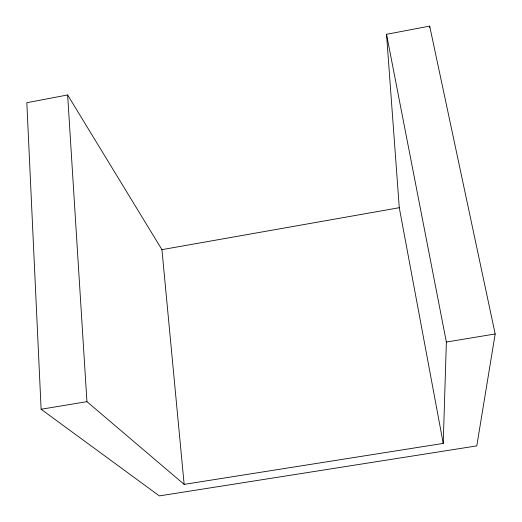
<?xml version="1.0" encoding="UTF-8"?>
<svg xmlns="http://www.w3.org/2000/svg" width="522" height="522" viewBox="0 0 522 522"><rect width="100%" height="100%" fill="white"/><g stroke="black" fill="none" stroke-linecap="round" stroke-linejoin="round"><path stroke-width="0.78" d="M443.23 443.406L446.362 342.054L386.521 34.308L429.678 26.1L495.176 333.963L476.788 445.892L159.354 495.9L41.114 409.255L26.824 102.717L67.632 94.958L161.931 249.647L184.149 484.377L443.23 443.406L399.278 207.704L386.521 34.308M161.931 249.647L399.278 207.704M41.114 409.255L86.939 401.659L184.149 484.377M446.362 342.054L495.176 333.963M67.632 94.958L86.939 401.659M429.678 26.1L429.691 27.731"/></g></svg>
